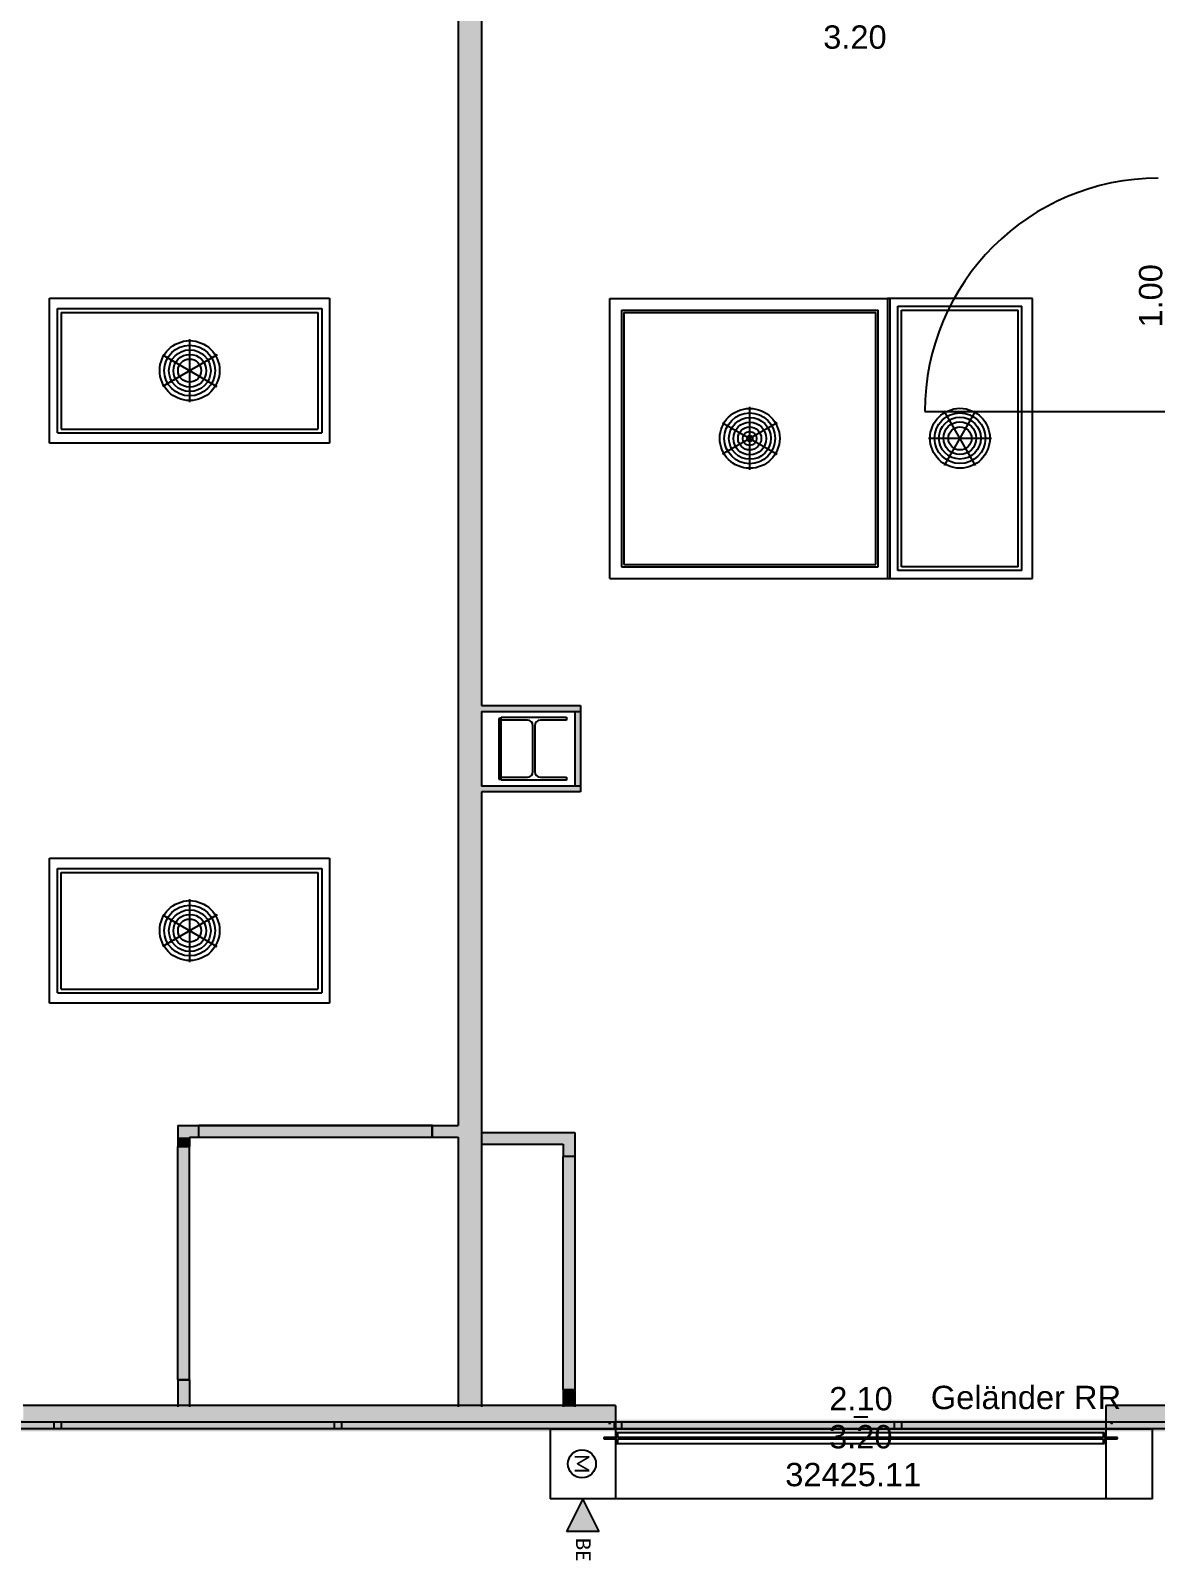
# Model space of a CAD drawing. Header units: inches. Extents: x 0 to 54693, y 0 to 31146.
# Drawn here: x 42822 to 47641, y 3290 to 9846 of the extents above; entities that cross this region are included whole.
import ezdxf
from ezdxf.lldxf.tags import DXFTag

# ---------------------------------------------------------------- set-up
doc = ezdxf.new("R2010")
doc.units = ezdxf.units.IN
doc.header["$MEASUREMENT"] = 0
doc.layers.add('Added', color=3, linetype='Continuous')
doc.styles.add('MtXpl_Calibri', font='calibri.ttf')
doc.styles.get("Standard").update_dxf_attribs({"font": 'arial.ttf'})
tags = doc.linetypes.add('fein_strichliert', pattern=[4, 1, -2, 1]).pattern_tags.tags
tags[8:9] = [DXFTag(74, 4), DXFTag(75, 0), DXFTag(340, '0'), DXFTag(46, 0.0), DXFTag(50, 0.0), DXFTag(44, 0.0), DXFTag(45, 0.0)]
tags[6:7] = [DXFTag(74, 4), DXFTag(75, 0), DXFTag(340, '0'), DXFTag(46, 0.0), DXFTag(50, 0.0), DXFTag(44, 0.0), DXFTag(45, 0.0)]
tags[4:5] = [DXFTag(74, 4), DXFTag(75, 0), DXFTag(340, '0'), DXFTag(46, 0.0), DXFTag(50, 0.0), DXFTag(44, 0.0), DXFTag(45, 0.0)]

msp = doc.modelspace()

# ---------------------------------------------------------------- linework, layer by layer
at = {"layer": 'Added', "linetype": 'Continuous', "lineweight": -2, "ltscale": 0.18}
for p, q in [((44653.2, 9943.3), (44653.2, 5153.3)), ((44753.2, 9943.3), (44753.2, 6953.3)), ((46653.2, 8213.3), (47753.2, 8213.3)), ((44753.2, 6953.3), (45178.2, 6953.3)), ((45178.2, 6953.3), (45178.2, 6583.3)), ((44753.2, 6928.3), (44753.2, 6608.3)), ((44753.2, 6928.3), (45178.2, 6928.3)), ((44838.2, 6898.3), (44828.2, 6898.3)), ((44828.2, 6898.3), (44828.2, 6638.3)), ((44838.2, 6633.3), (44838.2, 6903.3)), ((44838.2, 6903.3), (45118.2, 6903.3)), ((44950.2, 6890.3), (44838.2, 6890.3)), ((45118.2, 6890.3), (45006.2, 6890.3)), ((45118.2, 6903.3), (45118.2, 6890.3)), ((45153.2, 6928.3), (45153.2, 6608.3)), ((44974.2, 6670.3), (44974.2, 6866.3)), ((44982.2, 6866.3), (44982.2, 6670.3)), ((44828.2, 6638.3), (44838.2, 6638.3)), ((44838.2, 6646.3), (44950.2, 6646.3)), ((45118.2, 6633.3), (44838.2, 6633.3)), ((45006.2, 6646.3), (45118.2, 6646.3)), ((45118.2, 6646.3), (45118.2, 6633.3)), ((45178.2, 6608.3), (44753.2, 6608.3)), ((44753.2, 6583.3), (44753.2, 3948.3)), ((45178.2, 6583.3), (44753.2, 6583.3)), ((43453.2, 5153.3), (43453.2, 5063.3)), ((43453.2, 5153.3), (43543.2, 5153.3)), ((43542.7, 5153.3), (44542.7, 5153.3)), ((44543.2, 5153.3), (43543.2, 5153.3)), ((43543.2, 5103.3), (43543.2, 5153.3)), ((43543.2, 5103.3), (43543.2, 5153.3)), ((44542.2, 5103.3), (44542.2, 5153.3)), ((44543.2, 5153.3), (44653.2, 5153.3)), ((44543.2, 5103.3), (44543.2, 5153.3)), ((44753.2, 5123.3), (45153.2, 5123.3)), ((45153.2, 5123.3), (45153.2, 5020.6)), ((43503.2, 5063.3), (43453.2, 5063.3)), ((43453.2, 4063.3), (43453.2, 5063.3)), ((43453.2, 4062.8), (43453.2, 5062.8)), ((43503.2, 5062.3), (43453.2, 5062.3)), ((43503.2, 5103.3), (43503.2, 5063.3)), ((43503.2, 5103.3), (43543.2, 5103.3)), ((43503.2, 4063.3), (43503.2, 5063.3)), ((43503.2, 4063.3), (43503.2, 5062.3)), ((43543.2, 5103.3), (44543.2, 5103.3)), ((43543.2, 5103.3), (44542.2, 5103.3)), ((44543.2, 5103.3), (44653.2, 5103.3)), ((44653.2, 5103.3), (44653.2, 3948.3)), ((44753.2, 5073.3), (45103.2, 5073.3)), ((45103.2, 5073.3), (45103.2, 5020.6)), ((45103.2, 4020.6), (45103.2, 5020.6)), ((45153.2, 5020.6), (45103.2, 5020.6)), ((45153.2, 5020.6), (45153.2, 4020.6)), ((43453.2, 4063.3), (43453.2, 3948.3)), ((43453.2, 4063.3), (43503.2, 4063.3)), ((43503.2, 4063.3), (43453.2, 4063.3)), ((43503.2, 4063.3), (43503.2, 3948.3)), ((45103.2, 4020.6), (45103.2, 3948.3)), ((45153.2, 4020.6), (45103.2, 4020.6)), ((45153.2, 4020.6), (45153.2, 3948.3)), ((45328.2, 3953.3), (42790.8, 3953.3)), ((45328.2, 3953.3), (45328.2, 3853.3)), ((47753.2, 3953.3), (47428.2, 3953.3)), ((47428.2, 3953.3), (47428.2, 3853.3)), ((45298.2, 3878.3), (45308.2, 3878.3)), ((45303.2, 3883.3), (45303.2, 3873.3)), ((46408.2, 3903.3), (46348.2, 3903.3)), ((47458.2, 3878.3), (47448.2, 3878.3)), ((47453.2, 3883.3), (47453.2, 3873.3)), ((45328.2, 3853.3), (42790.8, 3853.3)), ((45046.2, 3853.3), (47628.2, 3853.3)), ((45048.2, 3853.3), (45048.2, 3553.3)), ((45330.2, 3815.9), (45278.2, 3815.9)), ((45278.2, 3815.9), (45278.2, 3810.7)), ((45278.2, 3810.7), (45330.2, 3810.7)), ((45328.2, 3853.3), (45328.2, 3553.3)), ((47423.2, 3836.3), (45333.2, 3836.3)), ((45333.2, 3818.9), (45333.2, 3836.3)), ((45333.2, 3790.3), (45333.2, 3807.7)), ((45338.2, 3819.4), (45338.2, 3838.3)), ((45338.2, 3788.3), (45338.2, 3807.2)), ((45340.3, 3817.2), (47416.1, 3817.2)), ((47416.2, 3809.4), (45340.3, 3809.4)), ((47418.2, 3819.4), (47418.2, 3838.3)), ((47418.2, 3788.3), (47418.2, 3807.5)), ((47423.2, 3836.3), (47423.2, 3818.9)), ((47423.2, 3807.7), (47423.2, 3790.3)), ((47478.2, 3815.9), (47426.2, 3815.9)), ((47426.2, 3810.7), (47478.2, 3810.7)), ((47753.2, 3853.3), (47428.2, 3853.3)), ((47428.2, 3853.3), (47428.2, 3553.3)), ((47478.2, 3810.7), (47478.2, 3815.9)), ((47628.2, 3553.3), (47628.2, 3853.3)), ((45333.2, 3790.3), (47423.2, 3790.3)), ((47628.2, 3553.3), (45048.2, 3553.3)), ((45187.2, 3553.3), (45117.4, 3413.6)), ((45257.1, 3413.6), (45187.2, 3553.3)), ((45257.1, 3413.6), (45117.4, 3413.6))]:
    msp.add_line(p, q, dxfattribs=at)
at = {"layer": 'Added', "linetype": 'fein_strichliert', "lineweight": -2, "ltscale": 0.18}
for p, q in [((42903.1, 8078.3), (42903.1, 8699.3)), ((42903.1, 8699.3), (44103.1, 8699.3)), ((44103.1, 8699.3), (44103.1, 8078.3)), ((45303.2, 7498.3), (45303.2, 8698.3)), ((45303.2, 8698.3), (46503.2, 8698.3)), ((47114.2, 8698.3), (46493.2, 8698.3)), ((46493.2, 8698.3), (46493.2, 7498.3)), ((46503.2, 8698.3), (46503.2, 7498.3)), ((47114.2, 7498.3), (47114.2, 8698.3)), ((44103.1, 8078.3), (42903.1, 8078.3)), ((45303.2, 7498.3), (46503.2, 7498.3)), ((46493.2, 7498.3), (47114.2, 7498.3)), ((42903.1, 5678.3), (42903.1, 6299.3)), ((42903.1, 6299.3), (44103.1, 6299.3)), ((44103.1, 6299.3), (44103.1, 5678.3)), ((44103.1, 5678.3), (42903.1, 5678.3))]:
    msp.add_line(p, q, dxfattribs=at)
at = {"layer": 'Added', "linetype": 'ByBlock', "lineweight": -2, "ltscale": 0.18}
for p, q in [((46537.2, 7532.3), (46537.2, 8664.3)), ((46537.2, 8664.3), (47069.2, 8664.3)), ((47069.2, 7532.3), (47069.2, 8664.3)), ((42937.1, 8654.3), (44069.1, 8654.3)), ((42937.1, 8122.3), (42937.1, 8654.3)), ((42953.1, 8638.3), (44053.1, 8638.3)), ((42953.1, 8638.3), (42953.1, 8138.3)), ((44053.1, 8638.3), (44053.1, 8138.3)), ((44069.1, 8654.3), (44069.1, 8122.3)), ((45353.2, 8648.3), (46453.2, 8648.3)), ((45353.2, 8648.3), (45353.2, 7548.3)), ((45363.2, 8638.3), (46443.2, 8638.3)), ((45363.2, 8638.3), (45363.2, 7558.3)), ((46443.2, 7558.3), (46443.2, 8638.3)), ((46453.2, 7548.3), (46453.2, 8648.3)), ((46553.2, 7548.3), (46553.2, 8648.3)), ((46553.2, 8648.3), (47053.2, 8648.3)), ((47053.2, 7548.3), (47053.2, 8648.3)), ((43504.1, 8253.3), (43504.1, 8523.1)), ((43386.7, 8455.8), (43620.5, 8320.8)), ((43621.5, 8455.6), (43386.7, 8320.8)), ((45903.5, 7963), (45903.5, 8232.8)), ((46870.5, 8216.8), (46735.7, 7981.9)), ((46870.7, 7982), (46735.7, 8215.8)), ((42953.1, 8138.3), (44053.1, 8138.3)), ((45786.1, 8165.5), (46019.9, 8030.5)), ((46020.9, 8165.3), (45786.1, 8030.5)), ((42937.1, 8122.3), (44069.1, 8122.3)), ((46668.2, 8099.3), (46938, 8099.3)), ((45353.2, 7548.3), (46453.2, 7548.3)), ((45363.2, 7558.3), (46443.2, 7558.3)), ((47053.2, 7548.3), (46553.2, 7548.3)), ((47069.2, 7532.3), (46537.2, 7532.3)), ((42937.1, 6254.3), (44069.1, 6254.3)), ((42937.1, 5722.3), (42937.1, 6254.3)), ((42953.1, 6238.3), (44053.1, 6238.3)), ((42953.1, 5738.3), (42953.1, 6238.3)), ((44053.1, 6238.3), (44053.1, 5738.3)), ((44069.1, 6254.3), (44069.1, 5722.3)), ((43504.1, 5853.3), (43504.1, 6123.1)), ((43386.7, 6055.8), (43620.5, 5920.8)), ((43621.5, 6055.6), (43386.7, 5920.8)), ((42937.1, 5722.3), (44069.1, 5722.3)), ((42953.1, 5738.3), (44053.1, 5738.3)), ((37728.2, 3883.3), (47753.2, 3883.3)), ((42923.2, 3853.3), (42923.2, 3883.3)), ((42953.2, 3883.3), (42953.2, 3853.3)), ((44123.2, 3853.3), (44123.2, 3883.3)), ((44153.2, 3883.3), (44153.2, 3853.3)), ((45323.2, 3853.3), (45323.2, 3883.3)), ((45353.2, 3883.3), (45353.2, 3853.3)), ((46523.2, 3853.3), (46523.2, 3883.3)), ((46553.2, 3883.3), (46553.2, 3853.3)), ((47753.2, 3853.3), (37728.2, 3853.3))]:
    msp.add_line(p, q, dxfattribs=at)
for centre, radius in [((43503.4, 8388.7), 128.3), ((43503.4, 8388.7), 108.8), ((43504.1, 8388.3), 89.6), ((43503.8, 8388), 70.3), ((43503.1, 8388.7), 49.6), ((45902.8, 8098.3), 128.3), ((45902.8, 8098.3), 108.8), ((46803.6, 8098.7), 128.3), ((46803.6, 8098.7), 108.8), ((45903.5, 8098), 89.6), ((45903.2, 8097.6), 70.3), ((45902.5, 8098.3), 49.6), ((46803.2, 8099.3), 89.6), ((46802.9, 8099.1), 70.3), ((46803.6, 8098.3), 49.6), ((45902.5, 8098), 29.8), ((45903.6, 8097.7), 11.9), ((43503.4, 5988.7), 128.3), ((43503.4, 5988.7), 108.8), ((43504.1, 5988.3), 89.6), ((43503.8, 5988), 70.3), ((43503.1, 5988.7), 49.6)]:
    msp.add_circle(centre, radius, dxfattribs=at)
at = {"layer": 'Added', "linetype": 'Continuous', "lineweight": -2, "ltscale": 0.18}
msp.add_circle((45184, 3703.4), 60, dxfattribs=at)
for centre, major_axis, end_param in [((47653.2, 8213.3), (0, 1000), 1.570796), ((44950.2, 6866.3), (24, 0), 1.570796), ((45006.2, 6866.3), (0, 24), 1.570796), ((44950.2, 6670.3), (0, -24), 1.570796), ((45006.2, 6670.3), (-24, 0), 1.570796), ((45330.2, 3818.9), (0, -3), 1.570796), ((45330.2, 3807.7), (3, 0), 1.570796), ((45340.3, 3819.3), (-2.05, 0.12), 1.654436), ((45340.3, 3807.4), (0.05, 2.05), 1.654436), ((47416.2, 3819.3), (-0.05, -2.05), 1.654436), ((47416.2, 3807.4), (2.05, 0.12), 1.487157), ((47426.2, 3818.9), (-3, 0), 1.570796), ((47426.2, 3807.7), (0, 3), 1.570796)]:
    msp.add_ellipse(centre, major_axis=major_axis, ratio=1, start_param=0, end_param=end_param, dxfattribs=at)
for points in [[(44753.2, 3948.3), (44653.2, 3948.3), (44753.2, 9943.3), (44653.2, 9943.3)], [(45178.2, 6953.3), (45178.2, 6928.3), (44753.2, 6953.3), (44753.2, 6928.3)], [(45178.2, 6608.3), (45153.2, 6608.3), (45178.2, 6928.3), (45153.2, 6928.3)], [(44753.2, 6583.3), (44753.2, 6608.3), (45178.2, 6583.3), (45178.2, 6608.3)], [(43543.2, 5153.3), (43543.2, 5103.3), (43453.2, 5153.3), (43453.2, 5103.3)], [(43543.2, 5103.3), (43543.2, 5153.3), (44543.2, 5103.3), (44543.2, 5153.3)], [(44653.2, 5153.3), (44653.2, 5103.3), (44543.2, 5153.3), (44543.2, 5103.3)], [(45103.2, 5123.3), (45103.2, 5073.3), (44753.2, 5123.3), (44753.2, 5073.3)], [(45153.2, 5020.6), (45103.2, 5020.6), (45153.2, 5123.3), (45103.2, 5123.3)], [(43453.2, 5103.3), (43503.2, 5103.3), (43453.2, 5063.3), (43503.2, 5063.3)], [(43503.2, 4063.3), (43453.2, 4063.3), (43503.2, 5063.3), (43453.2, 5063.3)], [(45103.2, 4020.6), (45153.2, 4020.6), (45103.2, 5020.6), (45153.2, 5020.6)], [(43453.2, 4063.3), (43503.2, 4063.3), (43453.2, 3948.3), (43503.2, 3948.3)], [(45153.2, 3948.3), (45103.2, 3948.3), (45153.2, 4020.6), (45103.2, 4020.6)], [(42790.8, 3853.3), (42790.8, 3953.3), (45328.2, 3853.3), (45328.2, 3953.3)], [(47428.2, 3853.3), (47428.2, 3953.3), (47753.2, 3853.3), (47753.2, 3953.3)], [(45187.2, 3553.3), (45257.1, 3413.6), (45117.4, 3413.6)]]:
    msp.add_solid(points, dxfattribs=at)
at = {"layer": 'Added', "linetype": 'ByBlock', "lineweight": -2, "ltscale": 0.18}
msp.add_solid([(47713.2, 3893.3), (47763.2, 3843.3), (37728.2, 3893.3), (37728.2, 3843.3)], dxfattribs=at)

# ---------------------------------------------------------------- texts
at = {"layer": 'Added'}
for s, p in [('3.20', (46217.6, 9768.2)), ('2.10', (46243.4, 3932.6)), ('3.20', (46242.6, 3769.6)), ('32425.11', (46054.9, 3607.4))]:
    msp.add_text(s, height=100, dxfattribs=at).set_placement(p)
for s, rotation, p in [('1.00', 90, (47670.3, 8573.1)), ('Geländer', 360, (46678.6, 3937.9)), ('RR', 360, (47292.1, 3937.9))]:
    msp.add_text(s, height=100, rotation=rotation, dxfattribs=at).set_placement(p)
at = {"layer": 'Added', "style": 'MtXpl_Calibri'}
for s, p in [('M', (45152.9, 3745.4)), ('BE', (45158.9, 3386))]:
    msp.add_text(s, height=62.5, rotation=270, dxfattribs=at).set_placement(p)

doc.saveas('drawing.dxf')
